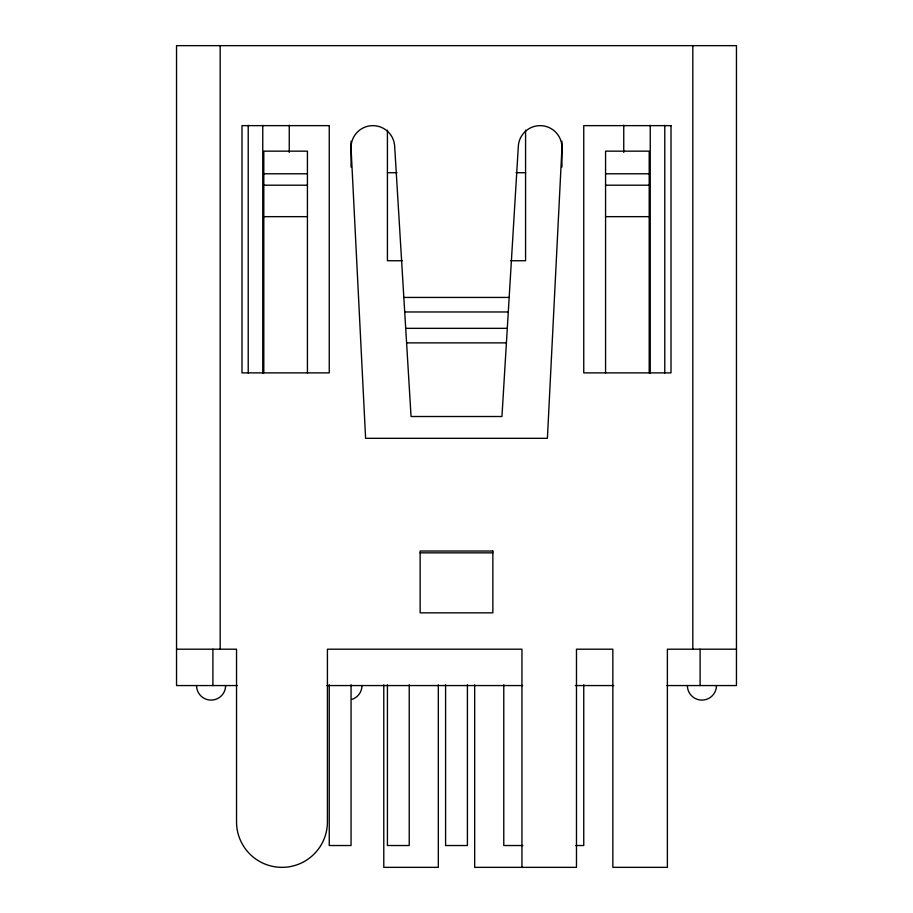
<?xml version="1.0" encoding="UTF-8"?>
<svg xmlns="http://www.w3.org/2000/svg" width="913" height="913" viewBox="0 0 913 913"><rect width="100%" height="100%" fill="white"/><g stroke="black" fill="none" stroke-linecap="round" stroke-linejoin="round"><path stroke-width="1.37" d="M387.42 172.717L396.961 172.717M516.039 172.717L525.58 172.717M263.8 173.778L307.43 173.778M605.57 173.778L649.2 173.778M263.8 185.202L307.43 185.202M605.57 185.202L649.2 185.202M263.8 216.655L307.43 216.655M605.57 216.655L649.2 216.655M402.416 260.741L387.42 260.741L387.42 130.148M510.584 260.741L525.58 260.741L525.58 130.148M403.831 297.433L509.169 297.433M404.71 311.972L508.29 311.972M405.703 328.338L507.297 328.338M406.582 342.877L506.418 342.877M420.14 552.844L492.86 552.844M176.54 649.2L236.535 649.2L236.535 821.905A45.445 45.445 0 0 0 281.98 867.35A45.445 45.445 0 0 0 327.425 821.905L327.425 649.2L521.951 649.2L521.951 867.35M736.46 649.2L667.38 649.2L667.38 867.35L612.84 867.35L612.84 649.2L576.48 649.2L576.48 867.35L474.68 867.35L474.68 684.841M237.312 685.56L176.54 685.56L176.54 45.65L736.46 45.65L736.46 685.56L666.912 685.56M326.865 685.56L522.681 685.56M575.35 685.56L613.776 685.56M522.852 845.529L503.771 845.529L503.771 684.773M575.578 845.529L583.749 845.529L583.749 684.773M700.1 649.2L700.1 685.56M692.83 45.65L692.83 649.2M664.778 125.355L664.778 373.006M650.239 125.366L650.239 373.052M649.2 372.881L649.2 151.159L605.57 151.159L605.57 372.881M623.75 125.195L623.75 152.425M561.94 141.23L561.94 167.056M467.41 684.773L467.41 845.529L445.59 845.529L445.59 684.773M438.32 684.841L438.32 867.35L383.78 867.35L383.78 684.841M409.229 684.773L409.229 845.529L387.42 845.529L387.42 684.773M351.06 141.23L351.06 167.056M351.06 684.773L351.06 845.529L329.251 845.529L329.251 684.773M307.43 372.881L307.43 151.159L263.8 151.159L263.8 372.881M289.25 125.195L289.25 152.425M262.761 125.366L262.761 373.052M248.222 125.355L248.222 373.006M220.17 45.65L220.17 649.2M212.9 649.2L212.9 685.56M716.465 685.56A14.54 14.54 0 0 1 701.914 700.1A14.54 14.54 0 0 1 687.375 685.56M361.97 685.56A14.54 14.54 0 0 1 351.916 699.392M225.625 685.56A14.54 14.54 0 0 1 211.086 700.1A14.54 14.54 0 0 1 196.535 685.56M561.917 148.545L547.401 438.32L365.599 438.32L351.083 148.545A21.821 21.821 0 0 1 371.671 125.674A21.821 21.821 0 0 1 394.656 146.137L411.055 416.511L501.945 416.511L518.344 146.137A21.821 21.821 0 0 1 541.329 125.674A21.821 21.821 0 0 1 561.917 148.545M329.251 125.64L241.991 125.64L241.991 372.881L329.251 372.881L329.251 125.64M671.009 125.64L583.749 125.64L583.749 372.881L671.009 372.881L671.009 125.64M492.86 551.03L420.14 551.03L420.14 612.84L492.86 612.84L492.86 551.03"/></g></svg>
